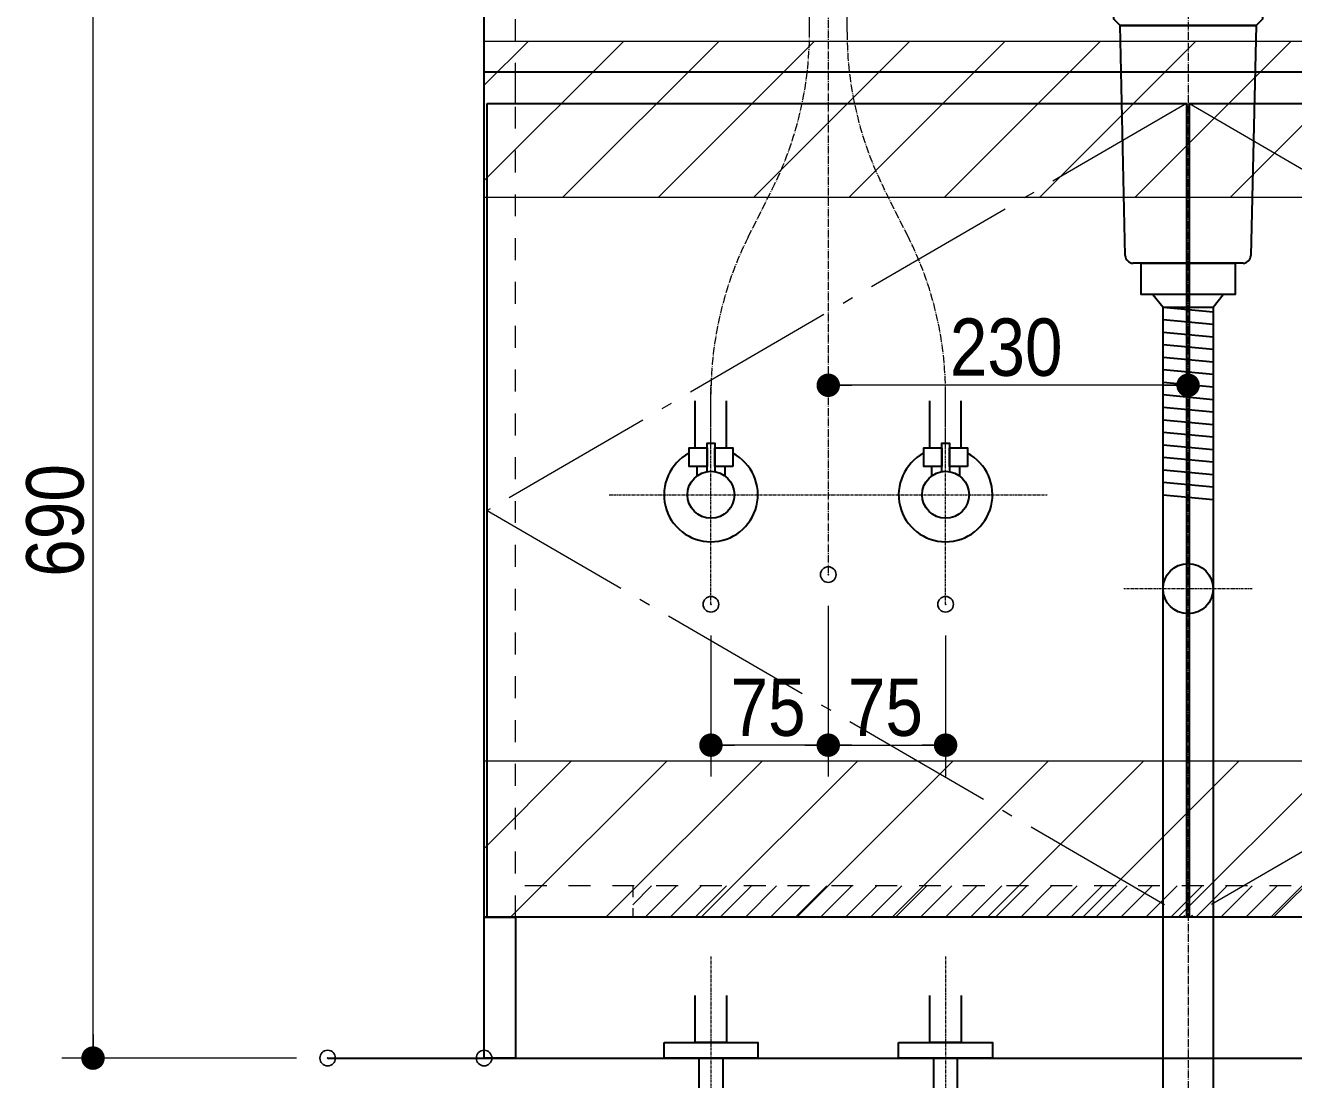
# Model space of a CAD drawing. Units: millimetres, scale not verified. Extents: x -6062 to 6062, y -3045 to 3045.
# Drawn here: x -3556 to -2745, y -1684 to -1010 of the extents above; entities that cross this region are included whole.
import ezdxf
from ezdxf.enums import TextEntityAlignment as Align

# ---------------------------------------------------------------- set-up
doc = ezdxf.new("R2010")
doc.units = ezdxf.units.MM
doc.header["$LTSCALE"] = 20
doc.header["$PDMODE"] = 32
doc.header["$PDSIZE"] = 10
for name, pattern in [('USER1', [2.91, 1.76, -0.4, 0.35, -0.4]), ('USER2', [0.705556, 0.352778, -0.352778]), ('USER3', [1.4, 0.7, -0.7]), ('USER4', [6.702778, 4.938846, -0.705599, 0.352778, -0.705556])]:
    doc.linetypes.add(name, pattern=pattern)
for name, color, linetype, lineweight in [('0-2_2寸法-1', 7, 'Continuous', 15), ('0-3_0', 7, 'Continuous', 25), ('0-7_5ボウル・キャビネット', 7, 'Continuous', 15), ('0-8_4給排水', 7, 'Continuous', 30)]:
    doc.layers.add(name, color=color, linetype=linetype, lineweight=lineweight)
doc.layers.add('0-4_Defpoints', color=7, linetype='Continuous')
doc.styles.add('ＭＳ Ｐゴシック', font='')
doc.styles.get('ＭＳ Ｐゴシック').set_extended_font_data('MS PGothic')

# ---------------------------------------------------------------- blocks, each defined once
blk = doc.blocks.new('_Dot')
at = {"layer": '0-3_0'}
blk.add_line((-10, 0), (-20, 0), dxfattribs=at)
for points in [[(0, 0), (-10, 0), (-9.92, 1.25)], [(0, 0), (-9.92, -1.25), (-10, 0)], [(0, 0), (-9.92, 1.25), (-9.69, 2.49)], [(0, 0), (-9.69, -2.49), (-9.92, -1.25)], [(0, 0), (-9.69, 2.49), (-9.3, 3.68)], [(0, 0), (-9.3, -3.68), (-9.69, -2.49)], [(0, 0), (-9.3, 3.68), (-8.76, 4.82)], [(0, 0), (-8.76, -4.82), (-9.3, -3.68)], [(0, 0), (-8.76, 4.82), (-8.09, 5.88)], [(0, 0), (-8.09, -5.88), (-8.76, -4.82)], [(0, 0), (-8.09, 5.88), (-7.29, 6.85)], [(0, 0), (-7.29, -6.85), (-8.09, -5.88)], [(0, 0), (-7.29, 6.85), (-6.37, 7.71)], [(0, 0), (-6.37, -7.71), (-7.29, -6.85)], [(0, 0), (-6.37, 7.71), (-5.36, 8.44)], [(0, 0), (-5.36, -8.44), (-6.37, -7.71)], [(0, 0), (-5.36, 8.44), (-4.26, 9.05)], [(0, 0), (-4.26, -9.05), (-5.36, -8.44)], [(0, 0), (-4.26, 9.05), (-3.09, 9.51)], [(0, 0), (-3.09, -9.51), (-4.26, -9.05)], [(0, 0), (-3.09, 9.51), (-1.87, 9.82)], [(0, 0), (-1.87, -9.82), (-3.09, -9.51)], [(0, 0), (-1.87, 9.82), (-0.63, 9.98)], [(0, 0), (-0.63, -9.98), (-1.87, -9.82)], [(0, 0), (-0.63, 9.98), (0.63, 9.98)], [(0, 0), (0.63, -9.98), (-0.63, -9.98)], [(0, 0), (0.63, 9.98), (1.87, 9.82)], [(0, 0), (1.87, 9.82), (3.09, 9.51)], [(0, 0), (3.09, 9.51), (4.26, 9.05)], [(0, 0), (4.26, 9.05), (5.36, 8.44)], [(0, 0), (5.36, 8.44), (6.37, 7.71)], [(0, 0), (6.37, 7.71), (7.29, 6.85)], [(0, 0), (7.29, 6.85), (8.09, 5.88)], [(0, 0), (8.09, 5.88), (8.76, 4.82)], [(0, 0), (8.76, 4.82), (9.3, 3.68)], [(0, 0), (9.3, 3.68), (9.69, 2.49)], [(0, 0), (9.69, 2.49), (9.92, 1.25)], [(0, 0), (9.92, 1.25), (10, 0)], [(0, 0), (1.87, -9.82), (0.63, -9.98)], [(0, 0), (3.09, -9.51), (1.87, -9.82)], [(0, 0), (4.26, -9.05), (3.09, -9.51)], [(0, 0), (5.36, -8.44), (4.26, -9.05)], [(0, 0), (6.37, -7.71), (5.36, -8.44)], [(0, 0), (7.29, -6.85), (6.37, -7.71)], [(0, 0), (8.09, -5.88), (7.29, -6.85)], [(0, 0), (8.76, -4.82), (8.09, -5.88)], [(0, 0), (9.3, -3.68), (8.76, -4.82)], [(0, 0), (9.69, -2.49), (9.3, -3.68)], [(0, 0), (9.92, -1.25), (9.69, -2.49)], [(0, 0), (10, 0), (9.92, -1.25)]]:
    blk.add_solid(points, dxfattribs=at)
blk = doc.blocks.new('グループ-9')
at = {"layer": '0-8_4給排水', "linetype": 'USER4', "lineweight": 15}
blk.add_line((-20500, -16400), (-20500, -34400), dxfattribs=at)
at = {"layer": '0-8_4給排水'}
for p, q in [((-21302.2, -23142.3), (-21370, -20200)), ((-19797.7, -23240), (-21202.3, -23240)), ((-20820, -23800), (-20180, -23860)), ((-20820, -23960), (-20180, -24020)), ((-20820, -24120), (-20180, -24180)), ((-20820, -24280), (-20180, -24340)), ((-20820, -24440), (-20180, -24500)), ((-20820, -24600), (-20180, -24660)), ((-20820, -24760), (-20180, -24820)), ((-20820, -24920), (-20180, -24980)), ((-20820, -25080), (-20180, -25140)), ((-20820, -25240), (-20180, -25300)), ((-20820, -25400), (-20180, -25460)), ((-20820, -25560), (-20180, -25620)), ((-20820, -25720), (-20180, -25780)), ((-20820, -25880), (-20180, -25940)), ((-20820, -26040), (-20180, -26100)), ((-20820, -26200), (-20180, -26260))]:
    blk.add_line(p, q, dxfattribs=at)
at = {"layer": '0-8_4給排水', "linetype": 'USER1', "lineweight": 15}
blk.add_line((-19680, -27400), (-21320, -27400), dxfattribs=at)
at = {"layer": '0-8_4給排水'}
for points in [[(-19550, -19720), (-19550, -20120), (-19630, -20200), (-21370, -20200), (-21450, -20120), (-21450, -19720)], [(-21100, -23240), (-19900, -23240), (-19900, -23640), (-21100, -23640)], [(-20180, -23800), (-20050, -23640), (-20950, -23640), (-20820, -23800)], [(-20820, -23800), (-20180, -23800), (-20180, -34000), (-20820, -34000)]]:
    blk.add_lwpolyline(points, close=True, dxfattribs=at)
blk.add_lwpolyline([(-21370, -20200), (-19630, -20200), (-19697.8, -23142.3)], dxfattribs=at)
blk.add_circle((-20500, -27400), 320, dxfattribs=at)
for centre, start, end in [((-21202.3, -23140), 181.31908, 270), ((-19797.7, -23140), 270, 358.68092)]:
    blk.add_arc(centre, 100, start, end, dxfattribs=at)
blk = doc.blocks.new('止水栓_正面_W75')
at = {"layer": '0-8_4給排水', "linetype": 'USER1', "lineweight": 15}
for p, q in [((-1500, -1400), (-1500, 1400)), ((1500, -1400), (1500, 1400)), ((-2800, 0), (2800, 0))]:
    blk.add_line(p, q, dxfattribs=at)
at = {"layer": '0-8_4給排水'}
for p, q in [((-1700, 600), (-1700, 1200)), ((-1300, 600), (-1300, 1200)), ((1300, 600), (1300, 1200)), ((1700, 600), (1700, 1200))]:
    blk.add_line(p, q, dxfattribs=at)
for points in [[(-1550, 295.8), (-1550, 660), (-1450, 660), (-1450, 295.8)], [(1450, 295.8), (1450, 660), (1550, 660), (1550, 295.8)], [(-1550, 360), (-1680, 360), (-1680, 240)], [(-1320, 240), (-1320, 360), (-1450, 360)], [(1450, 360), (1320, 360), (1320, 240)], [(1680, 240), (1680, 360), (1550, 360)]]:
    blk.add_lwpolyline(points, dxfattribs=at)
for points in [[(-1550, 360), (-1780, 360), (-1780, 600), (-1550, 600)], [(-1220, 360), (-1450, 360), (-1450, 600), (-1220, 600)], [(1450, 360), (1220, 360), (1220, 600), (1450, 600)], [(1780, 360), (1550, 360), (1550, 600), (1780, 600)]]:
    blk.add_lwpolyline(points, close=True, dxfattribs=at)
for centre in [(-1500, 0), (1500, 0)]:
    blk.add_circle(centre, 300, dxfattribs=at)
for centre in [(-1500, 0), (1500, 0)]:
    blk.add_arc(centre, 600, 117.81814, 62.18186, dxfattribs=at)
blk = doc.blocks.new('グループ-23')
at = {"layer": '0-8_4給排水', "linetype": 'USER4', "lineweight": 15}
for p, q in [((-25100, -13160), (-25100, -27220)), ((-26124.1, -22906.6), (-25815.9, -22293.4)), ((-24075.9, -22906.6), (-24384.1, -22293.4))]:
    blk.add_line(p, q, dxfattribs=at)
for points in [[(-25340, -20286.8), (-25340, -20184.6), (-25340, -19600)], [(-24860, -20286.8), (-24860, -20184.6), (-24860, -19600)], [(-26600, -25600), (-26600, -25015.4), (-26600, -24913.2)], [(-23600, -25600), (-23600, -25015.4), (-23600, -24913.2)]]:
    blk.add_lwpolyline(points, dxfattribs=at)
for centre, start, end in [((-29808.3, -20286.8), 333.31599, 0), ((-20391.7, -20286.8), 180, 206.68401), ((-22131.7, -24913.2), 153.31599, 180), ((-28068.3, -24913.2), 0, 26.68401)]:
    blk.add_arc(centre, 4468.3, start, end, dxfattribs=at)
at = {"layer": '0-8_4給排水'}
blk.add_blockref('止水栓_正面_W75', (-25100, -26200), dxfattribs=at)
blk = doc.blocks.new('グループ-28')
at = {"layer": '0-8_4給排水', "linetype": 'USER1', "lineweight": 15}
for p, q in [((-26600, -32100), (-26600, -34300)), ((-23600, -32100), (-23600, -34300))]:
    blk.add_line(p, q, dxfattribs=at)
at = {"layer": '0-8_4給排水'}
for points in [[(-26400, -32600), (-26400, -33200), (-26800, -33200), (-26800, -32600)], [(-23400, -32600), (-23400, -33200), (-23800, -33200), (-23800, -32600)]]:
    blk.add_lwpolyline(points, dxfattribs=at)
for points in [[(-27200, -33200), (-26000, -33200), (-26000, -33400), (-27200, -33400)], [(-24200, -33200), (-23000, -33200), (-23000, -33400), (-24200, -33400)], [(-26750, -33400), (-26450, -33400), (-26450, -33800), (-26750, -33800)], [(-23750, -33400), (-23450, -33400), (-23450, -33800), (-23750, -33800)]]:
    blk.add_lwpolyline(points, close=True, dxfattribs=at)

msp = doc.modelspace()

# ---------------------------------------------------------------- linework, layer by layer
at = {"layer": '0-2_2寸法-1'}
for p, q in [((-3512.5, -1654.99), (-3512.5, -995.01)), ((-3042.5, -1220), (-3042.3, -1220)), ((-2812.5, -1220), (-2812.3, -1220)), ((-2827.51, -1240), (-3027.49, -1240)), ((-3042.5, -1381), (-3042.5, -1490)), ((-3042.5, -1381), (-3042.5, -1490)), ((-3117.5, -1400), (-3117.5, -1490)), ((-2967.5, -1400), (-2967.5, -1490)), ((-3057.51, -1470), (-3102.49, -1470)), ((-3027.49, -1470), (-2982.51, -1470)), ((-3382.5, -1670), (-3532.5, -1670))]:
    msp.add_line(p, q, dxfattribs=at)
at = {"layer": '0-4_Defpoints'}
for p in [(-3042.5, -1240), (-2812.5, -1240), (-3042.5, -1361), (-3117.5, -1380), (-2967.5, -1380), (-3117.5, -1470), (-2967.5, -1470), (-3362.5, -1670), (-3262.5, -1670)]:
    msp.add_point(p, dxfattribs=at)
at = {"layer": '0-7_5ボウル・キャビネット'}
for p, q in [((-3262.5, -1048.28), (-3234.22, -1020)), ((-3262.5, -1109.24), (-3173.26, -1020)), ((-3212.3, -1120), (-3112.3, -1020)), ((-3151.34, -1120), (-3051.34, -1020)), ((-3090.38, -1120), (-2990.38, -1020)), ((-3029.42, -1120), (-2929.42, -1020)), ((-2968.46, -1120), (-2868.46, -1020)), ((-2907.5, -1120), (-2807.5, -1020)), ((-2846.54, -1120), (-2746.54, -1020)), ((-2785.58, -1120), (-2685.58, -1020)), ((-3242.5, -1060), (-3242.5, -1040)), ((-3262.5, -1535.96), (-3206.54, -1480)), ((-3245.58, -1580), (-3145.58, -1480)), ((-3184.62, -1580), (-3084.62, -1480)), ((-3123.66, -1580), (-3023.66, -1480)), ((-3062.7, -1580), (-2962.7, -1480)), ((-3001.74, -1580), (-2901.74, -1480)), ((-2940.78, -1580), (-2840.78, -1480)), ((-2879.82, -1580), (-2779.82, -1480)), ((-2818.86, -1580), (-2718.86, -1480)), ((-2757.9, -1580), (-2657.9, -1480)), ((-3167.5, -1572), (-3155.5, -1560)), ((-3159.5, -1580), (-3139.5, -1560)), ((-3143.5, -1580), (-3123.5, -1560)), ((-3127.5, -1580), (-3107.5, -1560)), ((-3111.5, -1580), (-3091.5, -1560)), ((-3095.5, -1580), (-3075.5, -1560)), ((-3079.5, -1580), (-3059.5, -1560)), ((-3063.5, -1580), (-3043.5, -1560)), ((-3047.5, -1580), (-3027.5, -1560)), ((-3031.5, -1580), (-3011.5, -1560)), ((-3015.5, -1580), (-2995.5, -1560)), ((-2999.5, -1580), (-2979.5, -1560)), ((-2983.5, -1580), (-2963.5, -1560)), ((-2967.5, -1580), (-2947.5, -1560)), ((-2951.5, -1580), (-2931.5, -1560)), ((-2935.5, -1580), (-2915.5, -1560)), ((-2919.5, -1580), (-2899.5, -1560)), ((-2903.5, -1580), (-2883.5, -1560)), ((-2887.5, -1580), (-2867.5, -1560)), ((-2871.5, -1580), (-2851.5, -1560)), ((-2855.5, -1580), (-2835.5, -1560)), ((-2839.5, -1580), (-2819.5, -1560)), ((-2823.5, -1580), (-2803.5, -1560)), ((-2807.5, -1580), (-2787.5, -1560)), ((-2791.5, -1580), (-2771.5, -1560)), ((-2775.5, -1580), (-2755.5, -1560)), ((-2759.5, -1580), (-2739.5, -1560))]:
    msp.add_line(p, q, dxfattribs=at)
at = {"layer": '0-7_5ボウル・キャビネット', "linetype": 'USER3'}
msp.add_line((-2382.5, -1560), (-3242.5, -1560), dxfattribs=at)
at = {"layer": '0-7_5ボウル・キャビネット', "lineweight": 30}
msp.add_line((-3362.5, -1670), (-2262.5, -1670), dxfattribs=at)
for points in [[(-3262.5, -980), (-2362.5, -980), (-2362.5, -1580), (-3262.5, -1580)], [(-3262.5, -980), (-2362.5, -980), (-2362.5, -1040), (-3262.5, -1040)], [(-3260.5, -1060), (-2813.5, -1060), (-2813.5, -1580), (-3260.5, -1580)], [(-2364.5, -1060), (-2364.5, -1580), (-2811.5, -1580), (-2811.5, -1060)], [(-3262.5, -1580), (-3242.5, -1580), (-3242.5, -1670), (-3262.5, -1670)]]:
    msp.add_lwpolyline(points, close=True, dxfattribs=at)
at = {"layer": '0-7_5ボウル・キャビネット', "linetype": 'USER3'}
msp.add_lwpolyline([(-3242.5, -1580), (-3242.5, -1000), (-2382.5, -1000), (-2382.5, -1580)], dxfattribs=at)
at = {"layer": '0-7_5ボウル・キャビネット'}
for points in [[(-3262.5, -1020), (-2362.5, -1020), (-2362.5, -1120), (-3262.5, -1120)], [(-3262.5, -1480), (-2362.5, -1480), (-2362.5, -1580), (-3262.5, -1580)]]:
    msp.add_lwpolyline(points, close=True, dxfattribs=at)
at = {"layer": '0-7_5ボウル・キャビネット', "linetype": 'USER4'}
for points in [[(-2813.5, -1060), (-3260.5, -1320), (-2813.5, -1580)], [(-2811.5, -1060), (-2364.5, -1320), (-2811.5, -1580)]]:
    msp.add_lwpolyline(points, dxfattribs=at)
at = {"layer": '0-7_5ボウル・キャビネット', "linetype": 'USER2'}
msp.add_lwpolyline([(-3167.5, -1560), (-3167.5, -1580), (-2457.5, -1580), (-2457.5, -1560)], dxfattribs=at)

# ---------------------------------------------------------------- block references
at = {"layer": '0-2_2寸法-1', "xscale": 0.7503418, "yscale": 0.7503418}
for p, rotation in [((-3042.5, -1240), 180), ((-3117.5, -1470), 180), ((-3042.5, -1470), 180), ((-3512.5, -1670), 270)]:
    msp.add_blockref('_Dot', p, dxfattribs=dict(at, rotation=rotation))
for p in [(-2812.5, -1240), (-3042.5, -1470), (-2967.5, -1470)]:
    msp.add_blockref('_Dot', p, dxfattribs=at)
at = {"layer": '0-8_4給排水', "xscale": 0.05, "yscale": 0.05}
for name in ['グループ-23', 'グループ-9', 'グループ-28']:
    msp.add_blockref(name, (-1787.5, 0), dxfattribs=at)

# ---------------------------------------------------------------- texts
at = {"layer": '0-2_2寸法-1', "style": 'ＭＳ Ｐゴシック', "width": 0.9}
for s, p in [('230', (-2964.78, -1244.96)), ('75', (-3104.98, -1475.06)), ('75', (-3029.98, -1475.06))]:
    msp.add_text(s, height=36.66, dxfattribs=at).set_placement(p, align=Align.BOTTOM_LEFT)
msp.add_text('690', height=36.66, rotation=90, dxfattribs=at).set_placement((-3507.54, -1362.38), align=Align.BOTTOM_LEFT)

doc.saveas('drawing.dxf')
